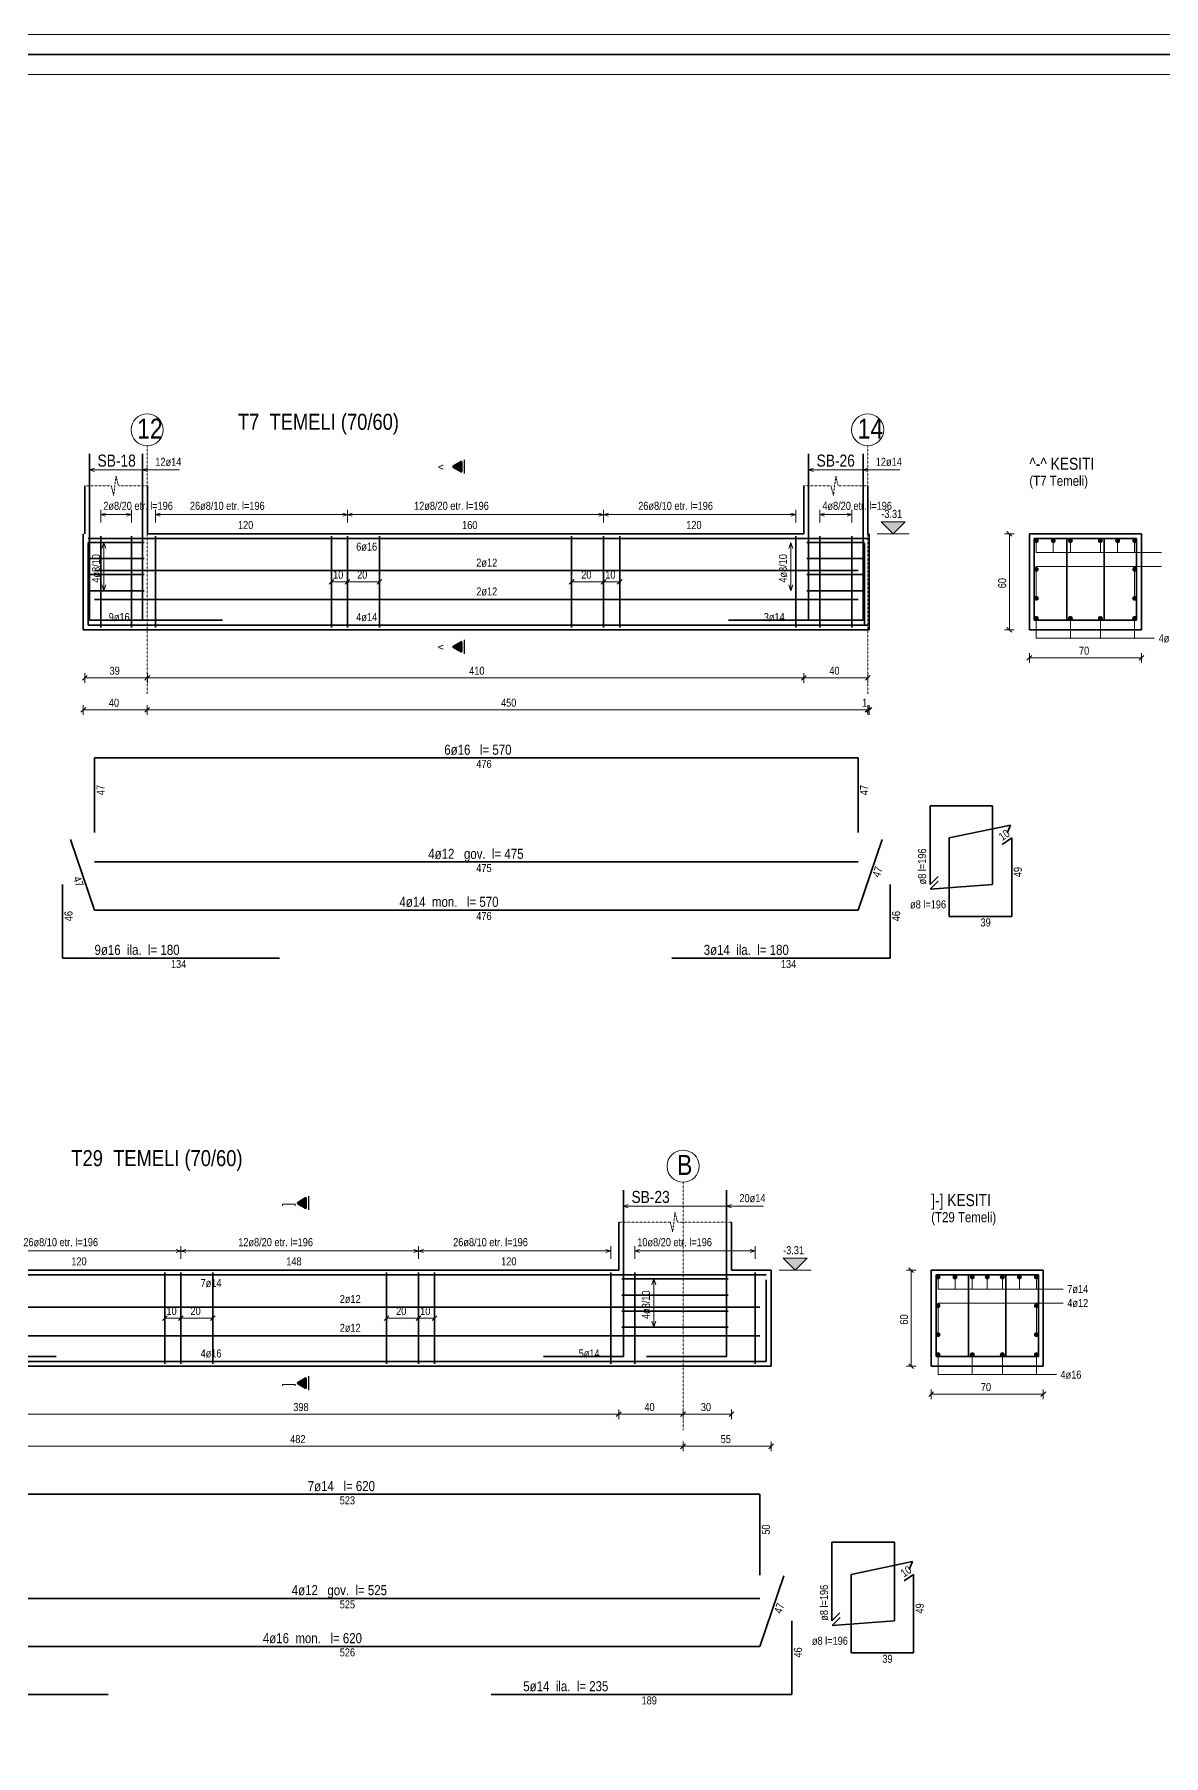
# Model space of a CAD drawing. Header units: millimetres. Extents: x -267 to 94375, y 6431 to 10838.
# Drawn here: x 36327 to 37738, y 8581 to 10732 of the extents above; entities that cross this region are included whole.
import ezdxf

# ---------------------------------------------------------------- set-up
doc = ezdxf.new("R2010")
doc.units = ezdxf.units.MM
doc.header["$LTSCALE"] = 0.0001
doc.linetypes.add('DASHED', pattern=[19.05, 12.7, -6.35])
for name, color, linetype, lineweight in [('AKS BALONU (BEYKENT)', 7, 'Continuous', 20), ('AKS CIZGISI (BEYKENT)', 252, 'DASHED', 20), ('AKS NO (BEYKENT)', 3, 'Continuous', 20), ('DONATI (BEYKENT)', 4, 'Continuous', 35), ('DONATI KESIT (BEYKENT)', 7, 'Continuous', 20), ('DONATI YAZISI (BEYKENT)', 3, 'Continuous', 20), ('FILIZ (BEYKENT)', 60, 'Continuous', 20), ('I.DONATI OKU (BEYKENT)', 160, 'Continuous', 20), ('KESIT ISMI (BEYKENT)', 6, 'Continuous', 20), ('KESIT SINIRI (BEYKENT)', 241, 'DASHED', 20), ('KESIT_(BEYKENT)', 151, 'Continuous', 25), ('KOLON ISMI (BEYKENT)', 91, 'Continuous', 20), ('KOT CIZGI (BEYKENT)', 120, 'Continuous', 20), ('KOT YAZI (BEYKENT)', 7, 'Continuous', 20), ('OLCU (BEYKENT)', 14, 'Continuous', 20), ('OLCU YAZISI (BEYKENT)', 7, 'Continuous', 20), ('SHEETSUMMARY-50', 152, 'Continuous', 20), ('SheetView', 40, 'Continuous', 20), ('SheetViewOut', 231, 'Continuous', 20), ('TEMEL (BEYKENT)', 2, 'Continuous', 35), ('TEMEL ISMI (BEYKENT)', 40, 'Continuous', 20)]:
    doc.layers.add(name, color=color, linetype=linetype, lineweight=lineweight)
doc.styles.add('KOT (BEYKENT)', font='')
doc.styles.add('OLCU (BEYKENT)', font='')
doc.styles.add('YAZI (BEYKENT)', font='')
doc.styles.get('KOT (BEYKENT)').set_extended_font_data('Bahnschrift Light Condensed')
doc.styles.get('OLCU (BEYKENT)').set_extended_font_data('Bahnschrift Light Condensed')
doc.styles.get('YAZI (BEYKENT)').set_extended_font_data('Bahnschrift Light Condensed')

msp = doc.modelspace()

# ---------------------------------------------------------------- hatches: boundary and pattern name
at = {"layer": 'DONATI KESIT (BEYKENT)', "lineweight": 30}
h = msp.add_hatch(color=256, dxfattribs=at)
h.dxf.hatch_style = 1
h.paths.add_polyline_path([(37581.08, 10099.33, 1), (37576.08, 10099.33, 1)])
h = msp.add_hatch(color=256, dxfattribs=at)
h.dxf.hatch_style = 1
h.paths.add_polyline_path([(37602.41, 10099.33, 1), (37597.41, 10099.33, 1)])
h = msp.add_hatch(color=256, dxfattribs=at)
h.dxf.hatch_style = 1
h.paths.add_polyline_path([(37623.75, 10099.33, 1), (37618.75, 10099.33, 1)])
h = msp.add_hatch(color=256, dxfattribs=at)
h.dxf.hatch_style = 1
h.paths.add_polyline_path([(37661.41, 10099.33, 1), (37656.41, 10099.33, 1)])
h = msp.add_hatch(color=256, dxfattribs=at)
h.dxf.hatch_style = 1
h.paths.add_polyline_path([(37682.75, 10099.33, 1), (37677.75, 10099.33, 1)])
h = msp.add_hatch(color=256, dxfattribs=at)
h.dxf.hatch_style = 1
h.paths.add_polyline_path([(37704.08, 10099.33, 1), (37699.08, 10099.33, 1)])
h = msp.add_hatch(color=256, dxfattribs=at)
h.dxf.hatch_style = 1
h.paths.add_polyline_path([(37581.08, 10063.33, 1), (37576.08, 10063.33, 1)])
h = msp.add_hatch(color=256, dxfattribs=at)
h.dxf.hatch_style = 1
h.paths.add_polyline_path([(37704.08, 10063.33, 1), (37699.08, 10063.33, 1)])
h = msp.add_hatch(color=256, dxfattribs=at)
h.dxf.hatch_style = 1
h.paths.add_polyline_path([(37581.08, 10027.33, 1), (37576.08, 10027.33, 1)])
h = msp.add_hatch(color=256, dxfattribs=at)
h.dxf.hatch_style = 1
h.paths.add_polyline_path([(37704.08, 10027.33, 1), (37699.08, 10027.33, 1)])
h = msp.add_hatch(color=256, dxfattribs=at)
h.dxf.hatch_style = 1
h.paths.add_polyline_path([(37581.08, 10002.33, 1), (37576.08, 10002.33, 1)])
h = msp.add_hatch(color=256, dxfattribs=at)
h.dxf.hatch_style = 1
h.paths.add_polyline_path([(37623.75, 10002.33, 1), (37618.75, 10002.33, 1)])
h = msp.add_hatch(color=256, dxfattribs=at)
h.dxf.hatch_style = 1
h.paths.add_polyline_path([(37661.41, 10002.33, 1), (37656.41, 10002.33, 1)])
h = msp.add_hatch(color=256, dxfattribs=at)
h.dxf.hatch_style = 1
h.paths.add_polyline_path([(37704.08, 10002.33, 1), (37699.08, 10002.33, 1)])
h = msp.add_hatch(color=256, dxfattribs=at)
h.dxf.hatch_style = 1
h.paths.add_polyline_path([(37453.47, 9179.33, 1), (37458.47, 9179.33, 1)])
h = msp.add_hatch(color=256, dxfattribs=at)
h.dxf.hatch_style = 1
h.paths.add_polyline_path([(37474.8, 9179.33, 1), (37479.8, 9179.33, 1)])
h = msp.add_hatch(color=256, dxfattribs=at)
h.dxf.hatch_style = 1
h.paths.add_polyline_path([(37496.14, 9179.33, 1), (37501.14, 9179.33, 1)])
h = msp.add_hatch(color=256, dxfattribs=at)
h.dxf.hatch_style = 1
h.paths.add_polyline_path([(37514.97, 9179.33, 1), (37519.97, 9179.33, 1)])
h = msp.add_hatch(color=256, dxfattribs=at)
h.dxf.hatch_style = 1
h.paths.add_polyline_path([(37533.8, 9179.33, 1), (37538.8, 9179.33, 1)])
h = msp.add_hatch(color=256, dxfattribs=at)
h.dxf.hatch_style = 1
h.paths.add_polyline_path([(37555.13, 9179.33, 1), (37560.13, 9179.33, 1)])
h = msp.add_hatch(color=256, dxfattribs=at)
h.dxf.hatch_style = 1
h.paths.add_polyline_path([(37576.47, 9179.33, 1), (37581.47, 9179.33, 1)])
h = msp.add_hatch(color=256, dxfattribs=at)
h.dxf.hatch_style = 1
h.paths.add_polyline_path([(37453.47, 9143.33, 1), (37458.47, 9143.33, 1)])
h = msp.add_hatch(color=256, dxfattribs=at)
h.dxf.hatch_style = 1
h.paths.add_polyline_path([(37576.47, 9143.33, 1), (37581.47, 9143.33, 1)])
h = msp.add_hatch(color=256, dxfattribs=at)
h.dxf.hatch_style = 1
h.paths.add_polyline_path([(37453.47, 9107.33, 1), (37458.47, 9107.33, 1)])
h = msp.add_hatch(color=256, dxfattribs=at)
h.dxf.hatch_style = 1
h.paths.add_polyline_path([(37576.47, 9107.33, 1), (37581.47, 9107.33, 1)])
h = msp.add_hatch(color=256, dxfattribs=at)
h.dxf.hatch_style = 1
h.paths.add_polyline_path([(37453.47, 9082.33, 1), (37458.47, 9082.33, 1)])
h = msp.add_hatch(color=256, dxfattribs=at)
h.dxf.hatch_style = 1
h.paths.add_polyline_path([(37496.14, 9082.33, 1), (37501.14, 9082.33, 1)])
h = msp.add_hatch(color=256, dxfattribs=at)
h.dxf.hatch_style = 1
h.paths.add_polyline_path([(37533.8, 9082.33, 1), (37538.8, 9082.33, 1)])
h = msp.add_hatch(color=256, dxfattribs=at)
h.dxf.hatch_style = 1
h.paths.add_polyline_path([(37576.47, 9082.33, 1), (37581.47, 9082.33, 1)])
at = {"layer": 'KESIT_(BEYKENT)'}
h = msp.add_hatch(color=256, dxfattribs=at)
h.dxf.hatch_style = 1
h.paths.add_polyline_path([(36861.43, 10197.23, 0.5773503), (36859.93, 10198.1), (36850.43, 10192.61, 0.5773503), (36850.43, 10190.88), (36859.93, 10185.39, 0.5773503), (36861.43, 10186.26)])
h = msp.add_hatch(color=256, dxfattribs=at)
h.dxf.hatch_style = 1
h.paths.add_polyline_path([(36861.43, 9972.23, 0.5773503), (36859.93, 9973.1), (36850.43, 9967.61, 0.5773503), (36850.43, 9965.88), (36859.93, 9960.39, 0.5773503), (36861.43, 9961.26)])
h = msp.add_hatch(color=256, dxfattribs=at)
h.dxf.hatch_style = 1
h.paths.add_polyline_path([(36667.06, 9277.23, 0.5773503), (36665.56, 9278.1), (36656.06, 9272.61, 0.5773503), (36656.06, 9270.88), (36665.56, 9265.39, 0.5773503), (36667.06, 9266.26)])
h = msp.add_hatch(color=256, dxfattribs=at)
h.dxf.hatch_style = 1
h.paths.add_polyline_path([(36667.06, 9052.23, 0.5773503), (36665.56, 9053.1), (36656.06, 9047.61, 0.5773503), (36656.06, 9045.88), (36665.56, 9040.39, 0.5773503), (36667.06, 9041.26)])
at = {"layer": 'KOT CIZGI (BEYKENT)'}
for points in [[(37385.08, 10122.83), (37400.08, 10107.83), (37415.08, 10122.83)], [(37292.47, 9202.83), (37262.47, 9202.83), (37277.47, 9187.83)]]:
    msp.add_hatch(color=256, dxfattribs=at).paths.add_polyline_path(points)

# ---------------------------------------------------------------- linework, layer by layer
at = {"layer": 'AKS BALONU (BEYKENT)'}
for centre in [(36468.08, 10237.83), (37368.08, 10237.83), (37137.47, 9317.83)]:
    msp.add_circle(centre, 20, dxfattribs=at)
at = {"layer": 'AKS CIZGISI (BEYKENT)'}
for p, q in [((36468.08, 10217.83), (36468.08, 9907.83)), ((37368.08, 10217.83), (37368.08, 9907.83)), ((37137.47, 9297.83), (37137.47, 8987.83))]:
    msp.add_line(p, q, dxfattribs=at)
at = {"layer": 'DONATI (BEYKENT)'}
for p, q in [((36396.08, 9999.83), (36396.08, 10207.83)), ((36462.28, 9999.83), (36462.28, 10207.83)), ((37294.28, 9999.83), (37294.28, 10207.83)), ((37362.28, 9999.83), (37362.28, 10207.83)), ((36394.08, 10096.83), (36464.28, 10096.83)), ((36394.28, 10101.83), (37368.08, 10101.83)), ((36394.28, 9993.83), (36394.28, 10095.83)), ((36410.08, 10104.83), (36410.08, 9990.83)), ((36448.28, 10104.83), (36448.28, 9990.83)), ((36478.28, 10104.83), (36478.28, 9990.83)), ((36698.28, 10104.83), (36698.28, 9990.83)), ((36718.28, 10104.83), (36718.28, 9990.83)), ((36758.28, 10104.83), (36758.28, 9990.83)), ((36998.28, 10104.83), (36998.28, 9990.83)), ((37038.28, 10104.83), (37038.28, 9990.83)), ((37058.28, 10104.83), (37058.28, 9990.83)), ((37278.28, 10104.83), (37278.28, 9990.83)), ((37292.28, 10096.83), (37364.28, 10096.83)), ((37308.28, 10104.83), (37308.28, 9990.83)), ((37348.28, 10104.83), (37348.28, 9990.83)), ((37364.08, 9993.83), (37364.08, 10095.83)), ((37576.08, 10101.83), (37704.08, 10101.83)), ((37576.08, 9999.83), (37576.08, 10101.83)), ((37616.71, 9999.83), (37616.71, 10101.83)), ((37663.33, 9999.83), (37663.33, 10101.83)), ((37704.08, 10101.83), (37704.08, 9999.83)), ((36394.08, 10076.83), (36464.28, 10076.83)), ((37292.28, 10076.83), (37364.28, 10076.83)), ((36394.08, 10056.83), (36464.28, 10056.83)), ((36402.28, 10061.83), (37356.08, 10061.83)), ((37292.28, 10056.83), (37364.28, 10056.83)), ((36394.08, 10036.83), (36464.28, 10036.83)), ((36402.28, 10025.83), (37356.08, 10025.83)), ((37292.28, 10036.83), (37364.28, 10036.83)), ((36562.28, 9999.83), (36396.08, 9999.83)), ((37194.28, 9999.83), (37362.28, 9999.83)), ((37704.08, 9999.83), (37576.08, 9999.83)), ((36394.28, 9993.83), (37368.08, 9993.83)), ((36402.28, 9827.83), (36402.28, 9734.75)), ((36402.28, 9827.83), (37356.08, 9827.83)), ((37356.08, 9827.83), (37356.08, 9734.75)), ((37446.08, 9767.83), (37446.08, 9669.83)), ((37446.08, 9767.83), (37524.08, 9767.83)), ((37524.08, 9669.83), (37524.08, 9767.83)), ((37470.08, 9727.83), (37546.49, 9743.83)), ((37542.49, 9733.83), (37546.49, 9743.83)), ((36372.28, 9725.94), (36402.28, 9637.83)), ((37356.08, 9637.83), (37386.08, 9725.94)), ((37470.08, 9727.83), (37470.08, 9629.83)), ((37536.08, 9719.83), (37548.08, 9727.83)), ((37548.08, 9629.83), (37548.08, 9727.83)), ((36402.28, 9697.83), (37356.08, 9697.83)), ((37456.08, 9679.83), (37446.08, 9669.83)), ((36362.28, 9669.83), (36362.28, 9577.83)), ((37396.08, 9669.83), (37396.08, 9577.83)), ((37456.31, 9673.83), (37446.31, 9663.83)), ((37524.08, 9669.83), (37446.31, 9663.83)), ((36402.28, 9637.83), (37356.08, 9637.83)), ((37548.08, 9629.83), (37470.08, 9629.83)), ((36362.28, 9577.83), (36633.28, 9577.83)), ((37396.08, 9577.83), (37123.28, 9577.83)), ((37063.07, 9079.83), (37063.07, 9287.83)), ((37191.87, 9079.83), (37191.87, 9287.83)), ((36490.17, 9184.83), (36490.17, 9070.83)), ((36510.17, 9184.83), (36510.17, 9070.83)), ((36550.17, 9184.83), (36550.17, 9070.83)), ((36767.07, 9184.83), (36767.07, 9070.83)), ((36807.07, 9184.83), (36807.07, 9070.83)), ((36827.07, 9184.83), (36827.07, 9070.83)), ((37047.07, 9184.83), (37047.07, 9070.83)), ((37077.07, 9184.83), (37077.07, 9070.83)), ((37227.47, 9184.83), (37227.47, 9070.83)), ((36171.97, 9181.83), (37241.47, 9181.83)), ((37061.07, 9176.83), (37193.87, 9176.83)), ((37241.47, 9073.83), (37241.47, 9175.83)), ((37453.47, 9181.83), (37581.47, 9181.83)), ((37453.47, 9079.83), (37453.47, 9181.83)), ((37494.1, 9079.83), (37494.1, 9181.83)), ((37540.72, 9079.83), (37540.72, 9181.83)), ((37581.47, 9181.83), (37581.47, 9079.83)), ((36183.76, 9141.83), (37233.47, 9141.83)), ((37061.07, 9156.83), (37193.87, 9156.83)), ((37061.07, 9136.83), (37193.87, 9136.83)), ((36183.76, 9105.83), (37233.47, 9105.83)), ((37061.07, 9116.83), (37193.87, 9116.83)), ((36354.17, 9079.83), (36177.77, 9079.83)), ((36963.07, 9079.83), (37063.07, 9079.83)), ((37091.87, 9079.83), (37191.87, 9079.83)), ((37581.47, 9079.83), (37453.47, 9079.83)), ((36171.97, 9073.83), (37241.47, 9073.83)), ((36183.76, 8907.83), (37233.47, 8907.83)), ((37233.47, 8907.83), (37233.47, 8806.83)), ((37323.47, 8847.83), (37323.47, 8749.83)), ((37323.47, 8847.83), (37401.47, 8847.83)), ((37401.47, 8749.83), (37401.47, 8847.83)), ((37347.47, 8807.83), (37423.88, 8823.83)), ((37419.88, 8813.83), (37423.88, 8823.83)), ((37233.47, 8717.83), (37263.47, 8805.94)), ((37347.47, 8807.83), (37347.47, 8709.83)), ((37413.47, 8799.83), (37425.47, 8807.83)), ((37425.47, 8709.83), (37425.47, 8807.83)), ((36183.76, 8777.83), (37233.47, 8777.83)), ((37333.47, 8759.83), (37323.47, 8749.83)), ((37333.7, 8753.83), (37323.7, 8743.83)), ((37273.47, 8749.83), (37273.47, 8657.83)), ((37401.47, 8749.83), (37323.7, 8743.83)), ((36183.76, 8717.83), (37233.47, 8717.83)), ((37425.47, 8709.83), (37347.47, 8709.83)), ((36143.76, 8657.83), (36419.4, 8657.83)), ((37273.47, 8657.83), (36897.85, 8657.83))]:
    msp.add_line(p, q, dxfattribs=at)
at = {"layer": 'DONATI KESIT (BEYKENT)'}
for centre in [(37578.58, 10099.33), (37599.91, 10099.33), (37621.25, 10099.33), (37658.91, 10099.33), (37680.25, 10099.33), (37701.58, 10099.33), (37578.58, 10063.33), (37701.58, 10063.33), (37578.58, 10027.33), (37701.58, 10027.33), (37578.58, 10002.33), (37621.25, 10002.33), (37658.91, 10002.33), (37701.58, 10002.33), (37455.97, 9179.33), (37477.3, 9179.33), (37498.64, 9179.33), (37517.47, 9179.33), (37536.3, 9179.33), (37557.63, 9179.33), (37578.97, 9179.33), (37455.97, 9143.33), (37578.97, 9143.33), (37455.97, 9107.33), (37578.97, 9107.33), (37455.97, 9082.33), (37498.64, 9082.33), (37536.3, 9082.33), (37578.97, 9082.33)]:
    msp.add_circle(centre, 2.5, dxfattribs=at)
at = {"layer": 'I.DONATI OKU (BEYKENT)'}
for p, q in [((36396.08, 10187.83), (36402.08, 10189.83)), ((36396.08, 10187.83), (36508.28, 10187.83)), ((36396.08, 10187.83), (36402.08, 10185.83)), ((36462.28, 10187.83), (36468.28, 10189.83)), ((36462.28, 10187.83), (36468.28, 10185.83)), ((37294.28, 10187.83), (37300.28, 10189.83)), ((37294.28, 10187.83), (37408.28, 10187.83)), ((37294.28, 10187.83), (37300.28, 10185.83)), ((37362.28, 10187.83), (37368.28, 10189.83)), ((37362.28, 10187.83), (37368.28, 10185.83)), ((36410.08, 10137.83), (36410.08, 10121.83)), ((36410.08, 10131.83), (36416.08, 10133.83)), ((36410.08, 10131.83), (36448.28, 10131.83)), ((36410.08, 10131.83), (36416.08, 10129.83)), ((36448.28, 10131.83), (36442.28, 10133.83)), ((36448.28, 10131.83), (36442.28, 10129.83)), ((36448.28, 10137.83), (36448.28, 10121.83)), ((36478.28, 10137.83), (36478.28, 10121.83)), ((36478.28, 10131.83), (36484.28, 10133.83)), ((36478.28, 10131.83), (37278.28, 10131.83)), ((36478.28, 10131.83), (36484.28, 10129.83)), ((36712.28, 10133.83), (36724.28, 10129.83)), ((36712.28, 10129.83), (36724.28, 10133.83)), ((36718.28, 10137.83), (36718.28, 10121.83)), ((37032.28, 10133.83), (37044.28, 10129.83)), ((37032.28, 10129.83), (37044.28, 10133.83)), ((37038.28, 10137.83), (37038.28, 10121.83)), ((37278.28, 10131.83), (37272.28, 10133.83)), ((37278.28, 10131.83), (37272.28, 10129.83)), ((37278.28, 10137.83), (37278.28, 10121.83)), ((37308.28, 10137.83), (37308.28, 10121.83)), ((37308.28, 10131.83), (37314.28, 10133.83)), ((37308.28, 10131.83), (37348.28, 10131.83)), ((37308.28, 10131.83), (37314.28, 10129.83)), ((37348.28, 10131.83), (37342.28, 10133.83)), ((37348.28, 10131.83), (37342.28, 10129.83)), ((37348.28, 10137.83), (37348.28, 10121.83)), ((36414.08, 10096.83), (36411.58, 10089.33)), ((36414.08, 10096.83), (36414.08, 10036.83)), ((36414.08, 10096.83), (36416.58, 10089.33)), ((37272.28, 10096.83), (37269.78, 10089.33)), ((37272.28, 10096.83), (37272.28, 10036.83)), ((37272.28, 10096.83), (37274.78, 10089.33)), ((37578.58, 10099.33), (37578.58, 10084.33)), ((37599.91, 10099.33), (37599.91, 10084.33)), ((37621.25, 10099.33), (37621.25, 10084.33)), ((37658.91, 10099.33), (37658.91, 10084.33)), ((37680.25, 10099.33), (37680.25, 10084.33)), ((37701.58, 10099.33), (37701.58, 10084.33)), ((37578.58, 10084.33), (37735.08, 10084.33)), ((37578.58, 10027.33), (37578.58, 10066.83)), ((37578.58, 10066.83), (37735.08, 10066.83)), ((37701.58, 10027.33), (37701.58, 10066.83)), ((36414.08, 10036.83), (36411.58, 10044.33)), ((36414.08, 10036.83), (36416.58, 10044.33)), ((37272.28, 10036.83), (37269.78, 10044.33)), ((37272.28, 10036.83), (37274.78, 10044.33)), ((37578.58, 10002.33), (37578.58, 9977.33)), ((37621.25, 10002.33), (37621.25, 9977.33)), ((37658.91, 10002.33), (37658.91, 9977.33)), ((37701.58, 10002.33), (37701.58, 9977.33)), ((37578.58, 9977.33), (37726.58, 9977.33)), ((37063.07, 9267.83), (37069.07, 9269.83)), ((37191.87, 9267.83), (37197.87, 9269.83)), ((37063.07, 9267.83), (37237.87, 9267.83)), ((37063.07, 9267.83), (37069.07, 9265.83)), ((37191.87, 9267.83), (37197.87, 9265.83)), ((36270.17, 9211.83), (37047.07, 9211.83)), ((36504.17, 9213.83), (36516.17, 9209.83)), ((36504.17, 9209.83), (36516.17, 9213.83)), ((36510.17, 9217.83), (36510.17, 9201.83)), ((36801.07, 9213.83), (36813.07, 9209.83)), ((36801.07, 9209.83), (36813.07, 9213.83)), ((36807.07, 9217.83), (36807.07, 9201.83)), ((37047.07, 9211.83), (37041.07, 9213.83)), ((37047.07, 9211.83), (37041.07, 9209.83)), ((37047.07, 9217.83), (37047.07, 9201.83)), ((37077.07, 9217.83), (37077.07, 9201.83)), ((37077.07, 9211.83), (37083.07, 9213.83)), ((37077.07, 9211.83), (37227.47, 9211.83)), ((37077.07, 9211.83), (37083.07, 9209.83)), ((37227.47, 9211.83), (37221.47, 9213.83)), ((37227.47, 9211.83), (37221.47, 9209.83)), ((37227.47, 9217.83), (37227.47, 9201.83)), ((37101.07, 9176.83), (37098.57, 9169.33)), ((37101.07, 9176.83), (37101.07, 9116.83)), ((37101.07, 9176.83), (37103.57, 9169.33)), ((37455.97, 9179.33), (37455.97, 9164.33)), ((37455.97, 9164.33), (37612.47, 9164.33)), ((37477.3, 9179.33), (37477.3, 9164.33)), ((37498.64, 9179.33), (37498.64, 9164.33)), ((37517.47, 9179.33), (37517.47, 9164.33)), ((37536.3, 9179.33), (37536.3, 9164.33)), ((37557.63, 9179.33), (37557.63, 9164.33)), ((37578.97, 9179.33), (37578.97, 9164.33)), ((37455.97, 9107.33), (37455.97, 9146.83)), ((37455.97, 9146.83), (37612.47, 9146.83)), ((37578.97, 9107.33), (37578.97, 9146.83)), ((37101.07, 9116.83), (37098.57, 9124.33)), ((37101.07, 9116.83), (37103.57, 9124.33)), ((37455.97, 9082.33), (37455.97, 9057.33)), ((37498.64, 9082.33), (37498.64, 9057.33)), ((37536.3, 9082.33), (37536.3, 9057.33)), ((37578.97, 9082.33), (37578.97, 9057.33)), ((37455.97, 9057.33), (37603.97, 9057.33))]:
    msp.add_line(p, q, dxfattribs=at)
at = {"layer": 'KESIT SINIRI (BEYKENT)'}
for p, q in [((36426.18, 10155.83), (36429.18, 10179.83)), ((36429.18, 10179.83), (36432.18, 10167.83)), ((37325.28, 10155.83), (37328.28, 10179.83)), ((37328.28, 10179.83), (37331.28, 10167.83)), ((36390.08, 10167.83), (36423.18, 10167.83)), ((36423.18, 10167.83), (36426.18, 10155.83)), ((36432.18, 10167.83), (36468.28, 10167.83)), ((37288.28, 10167.83), (37322.28, 10167.83)), ((37322.28, 10167.83), (37325.28, 10155.83)), ((37331.28, 10167.83), (37368.28, 10167.83)), ((37057.07, 9247.83), (37121.47, 9247.83)), ((37121.47, 9247.83), (37124.47, 9235.83)), ((37124.47, 9235.83), (37127.47, 9259.83)), ((37127.47, 9259.83), (37130.47, 9247.83)), ((37130.47, 9247.83), (37197.87, 9247.83))]:
    msp.add_line(p, q, dxfattribs=at)
at = {"layer": 'KESIT_(BEYKENT)'}
for p, q in [((36863.93, 10200.41), (36863.93, 10183.09)), ((36863.93, 9975.41), (36863.93, 9958.09)), ((36669.56, 9280.41), (36669.56, 9263.09)), ((36669.56, 9055.41), (36669.56, 9038.09))]:
    msp.add_line(p, q, dxfattribs=at)
at = {"layer": 'KESIT_(BEYKENT)', "flags": 128}
for points in [[(36859.93, 10198.1), (36850.43, 10192.61, 0.5773503), (36850.43, 10190.88), (36859.93, 10185.39, 0.5773503), (36861.43, 10186.26), (36861.43, 10197.23, 0.5773503)], [(36859.93, 9973.1), (36850.43, 9967.61, 0.5773503), (36850.43, 9965.88), (36859.93, 9960.39, 0.5773503), (36861.43, 9961.26), (36861.43, 9972.23, 0.5773503)], [(36665.56, 9278.1), (36656.06, 9272.61, 0.5773503), (36656.06, 9270.88), (36665.56, 9265.39, 0.5773503), (36667.06, 9266.26), (36667.06, 9277.23, 0.5773503)], [(36665.56, 9053.1), (36656.06, 9047.61, 0.5773503), (36656.06, 9045.88), (36665.56, 9040.39, 0.5773503), (36667.06, 9041.26), (36667.06, 9052.23, 0.5773503)]]:
    msp.add_lwpolyline(points, format="xyb", close=True, dxfattribs=at)
at = {"layer": 'KOT CIZGI (BEYKENT)'}
for p, q in [((37380.08, 10107.83), (37420.08, 10107.83)), ((37385.08, 10122.83), (37415.08, 10122.83)), ((37400.08, 10107.83), (37385.08, 10122.83)), ((37400.08, 10107.83), (37415.08, 10122.83)), ((37257.47, 9187.83), (37297.47, 9187.83)), ((37262.47, 9202.83), (37292.47, 9202.83)), ((37277.47, 9187.83), (37262.47, 9202.83)), ((37277.47, 9187.83), (37292.47, 9202.83))]:
    msp.add_line(p, q, dxfattribs=at)
at = {"layer": 'OLCU (BEYKENT)'}
for p, q in [((37539.08, 10107.83), (37551.08, 10107.83)), ((37548.08, 10104.83), (37542.08, 10110.83)), ((37545.08, 9987.83), (37545.08, 10107.83)), ((36701.28, 10050.83), (36695.28, 10044.83)), ((36698.28, 10053.83), (36698.28, 10041.83)), ((36698.28, 10047.83), (36758.28, 10047.83)), ((36721.28, 10050.83), (36715.28, 10044.83)), ((36718.28, 10053.83), (36718.28, 10041.83)), ((36755.28, 10044.83), (36761.28, 10050.83)), ((37001.28, 10050.83), (36995.28, 10044.83)), ((36998.28, 10053.83), (36998.28, 10041.83)), ((36998.28, 10047.83), (37058.28, 10047.83)), ((37041.28, 10050.83), (37035.28, 10044.83)), ((37038.28, 10053.83), (37038.28, 10041.83)), ((37055.28, 10044.83), (37061.28, 10050.83)), ((37539.08, 9987.83), (37551.08, 9987.83)), ((37542.08, 9990.83), (37548.08, 9984.83)), ((37570.08, 9958.83), (37570.08, 9946.83)), ((37710.08, 9958.83), (37710.08, 9946.83)), ((37573.08, 9955.83), (37567.08, 9949.83)), ((37570.08, 9952.83), (37710.08, 9952.83)), ((37713.08, 9955.83), (37707.08, 9949.83)), ((36393.08, 9930.83), (36387.08, 9924.83)), ((36390.08, 9933.83), (36390.08, 9921.83)), ((36390.08, 9927.83), (36468.08, 9927.83)), ((36471.28, 9930.83), (36465.28, 9924.83)), ((36468.28, 9933.83), (36468.28, 9921.83)), ((36468.28, 9927.83), (37368.08, 9927.83)), ((37291.28, 9930.83), (37285.28, 9924.83)), ((37288.28, 9933.83), (37288.28, 9921.83)), ((37371.28, 9930.83), (37365.28, 9924.83)), ((37368.28, 9933.83), (37368.28, 9921.83)), ((36388.28, 9893.83), (36388.28, 9881.83)), ((36468.08, 9893.83), (36468.08, 9881.83)), ((37368.08, 9893.83), (37368.08, 9881.83)), ((37370.08, 9893.83), (37370.08, 9881.83)), ((36391.28, 9890.83), (36385.28, 9884.83)), ((36388.28, 9887.83), (37370.08, 9887.83)), ((36471.08, 9890.83), (36465.08, 9884.83)), ((37371.08, 9890.83), (37365.08, 9884.83)), ((37373.08, 9890.83), (37367.08, 9884.83)), ((37416.47, 9187.83), (37428.47, 9187.83)), ((37425.47, 9184.83), (37419.47, 9190.83)), ((37422.47, 9067.83), (37422.47, 9187.83)), ((36493.17, 9130.83), (36487.17, 9124.83)), ((36490.17, 9133.83), (36490.17, 9121.83)), ((36490.17, 9127.83), (36550.17, 9127.83)), ((36513.17, 9130.83), (36507.17, 9124.83)), ((36510.17, 9133.83), (36510.17, 9121.83)), ((36547.17, 9124.83), (36553.17, 9130.83)), ((36770.07, 9130.83), (36764.07, 9124.83)), ((36767.07, 9133.83), (36767.07, 9121.83)), ((36767.07, 9127.83), (36827.07, 9127.83)), ((36810.07, 9130.83), (36804.07, 9124.83)), ((36807.07, 9133.83), (36807.07, 9121.83)), ((36824.07, 9124.83), (36830.07, 9130.83)), ((37416.47, 9067.83), (37428.47, 9067.83)), ((37419.47, 9070.83), (37425.47, 9064.83)), ((37450.47, 9035.83), (37444.47, 9029.83)), ((37447.47, 9038.83), (37447.47, 9026.83)), ((37447.47, 9032.83), (37587.47, 9032.83)), ((37590.47, 9035.83), (37584.47, 9029.83)), ((37587.47, 9038.83), (37587.47, 9026.83)), ((37060.07, 9010.83), (37054.07, 9004.83)), ((37057.07, 9013.83), (37057.07, 9001.83)), ((37140.47, 9010.83), (37134.47, 9004.83)), ((37137.47, 9013.83), (37137.47, 9001.83)), ((37200.87, 9010.83), (37194.87, 9004.83)), ((37197.87, 9013.83), (37197.87, 9001.83)), ((36171.97, 9007.83), (37197.87, 9007.83)), ((36169.76, 8967.83), (37247.47, 8967.83)), ((37140.47, 8970.83), (37134.47, 8964.83)), ((37137.47, 8973.83), (37137.47, 8961.83)), ((37250.47, 8970.83), (37244.47, 8964.83)), ((37247.47, 8973.83), (37247.47, 8961.83))]:
    msp.add_line(p, q, dxfattribs=at)
at = {"layer": 'SHEETSUMMARY-50', "const_width": 2, "flags": 128}
msp.add_lwpolyline([(9013.61, 6556.81), (39480.33, 6556.81), (39480.33, 10706.81), (9013.61, 10706.81)], close=True, dxfattribs=at)
at = {"layer": 'SheetView'}
msp.add_lwpolyline([(9038.61, 6581.81), (38855.33, 6581.81), (38855.33, 10681.81), (9038.61, 10681.81)], close=True, dxfattribs=at)
at = {"layer": 'SheetViewOut'}
msp.add_lwpolyline([(8988.61, 6531.81), (39505.33, 6531.81), (39505.33, 10731.81), (8988.61, 10731.81)], close=True, dxfattribs=at)
at = {"layer": 'TEMEL (BEYKENT)'}
for p, q in [((36390.08, 10167.83), (36390.08, 10107.83)), ((36468.28, 10167.83), (36468.28, 10107.83)), ((37288.28, 10107.83), (37288.28, 10167.83)), ((37368.28, 10167.83), (37368.28, 10107.83)), ((36388.28, 10107.83), (36388.28, 9987.83)), ((36468.28, 10107.83), (37288.28, 10107.83)), ((37370.08, 10107.83), (37370.08, 9987.83)), ((37710.08, 10107.83), (37570.08, 10107.83)), ((37570.08, 10107.83), (37570.08, 9987.83)), ((37710.08, 9987.83), (37710.08, 10107.83)), ((36388.28, 9987.83), (37370.08, 9987.83)), ((37570.08, 9987.83), (37710.08, 9987.83)), ((37057.07, 9187.83), (37057.07, 9247.83)), ((37197.87, 9247.83), (37197.87, 9187.83)), ((36260.17, 9187.83), (37057.07, 9187.83)), ((37247.47, 9187.83), (37197.87, 9187.83)), ((37247.47, 9187.83), (37247.47, 9067.83)), ((37587.47, 9187.83), (37447.47, 9187.83)), ((37447.47, 9187.83), (37447.47, 9067.83)), ((37587.47, 9067.83), (37587.47, 9187.83)), ((36169.76, 9067.83), (37247.47, 9067.83)), ((37447.47, 9067.83), (37587.47, 9067.83))]:
    msp.add_line(p, q, dxfattribs=at)

# ---------------------------------------------------------------- texts
at = {"layer": 'AKS NO (BEYKENT)', "style": 'YAZI (BEYKENT)'}
for s, p in [('12', (36455.58, 10226.83)), ('14', (37355.58, 10226.83)), ('B', (37129.97, 9306.83))]:
    msp.add_text(s, height=25, dxfattribs=at).set_placement(p)
at = {"layer": 'DONATI YAZISI (BEYKENT)', "style": 'YAZI (BEYKENT)'}
for s, height, p in [(' 2ø8/20 etr. l=196', 10, (36410.08, 10137.83)), (' 26ø8/10 etr. l=196', 10, (36518.28, 10137.83)), (' 12ø8/20 etr. l=196', 10, (36798.28, 10137.83)), (' 26ø8/10 etr. l=196', 10, (37078.28, 10137.83)), (' 4ø8/20 etr. l=196', 10, (37308.28, 10137.83)), ('6ø16', 10, (36729.18, 10086.83)), ('2ø12', 10, (36879.18, 10066.83)), ('2ø12', 10, (36879.18, 10030.83)), ('9ø16', 10, (36420.08, 9998.83)), ('4ø14', 10, (36729.18, 9998.83)), ('3ø14', 10, (37238.28, 9998.83)), ('4ø14', 10, (37731.58, 9972.33)), ('6ø16   l= 570', 12.5, (36839.18, 9831.83)), ('4ø12   gov.  l= 475', 12.5, (36819.18, 9701.83)), (' 4ø14  mon.   l= 570', 12.5, (36779.18, 9641.83)), ('ø8 l=196', 10, (37421.08, 9639.83)), ('9ø16  ila.  l= 180', 12.5, (36402.28, 9581.83)), ('3ø14  ila.  l= 180', 12.5, (37163.28, 9581.83)), (' 26ø8/10 etr. l=196', 10, (36310.17, 9217.83)), (' 12ø8/20 etr. l=196', 10, (36578.62, 9217.83)), (' 26ø8/10 etr. l=196', 10, (36847.07, 9217.83)), (' 10ø8/20 etr. l=196', 10, (37077.07, 9217.83)), ('7ø14', 10, (36534.82, 9166.83)), ('7ø14', 10, (37617.47, 9159.33)), ('2ø12', 10, (36708.61, 9146.83)), ('4ø12', 10, (37617.47, 9141.83)), ('2ø12', 10, (36708.61, 9110.83)), ('4ø16', 10, (36534.82, 9078.83)), ('5ø14', 10, (37007.07, 9078.83)), ('4ø16', 10, (37608.97, 9052.33)), ('7ø14   l= 620', 12.5, (36668.61, 8911.83)), ('4ø12   gov.  l= 525', 12.5, (36648.62, 8781.83)), (' 4ø16  mon.   l= 620', 12.5, (36608.61, 8721.83)), ('ø8 l=196', 10, (37298.47, 8719.83)), ('5ø14  ila.  l= 235', 12.5, (36937.85, 8661.83))]:
    msp.add_text(s, height=height, dxfattribs=at).set_placement(p)
for s, p in [('4ø8/10', (36409.08, 10046.83)), ('4ø8/10', (37267.28, 10046.83)), ('ø8 l=196', (37441.08, 9669.83)), ('4ø8/10', (37096.07, 9126.83)), ('ø8 l=196', (37318.47, 8749.83))]:
    msp.add_text(s, height=10, rotation=90, dxfattribs=at).set_placement(p)
at = {"layer": 'FILIZ (BEYKENT)', "style": 'YAZI (BEYKENT)'}
for s, p in [('12ø14', (36478.28, 10192.83)), ('12ø14', (37378.28, 10192.83)), ('20ø14', (37207.87, 9272.83))]:
    msp.add_text(s, height=10, dxfattribs=at).set_placement(p)
at = {"layer": 'KESIT ISMI (BEYKENT)', "style": 'YAZI (BEYKENT)'}
for s, p in [('^ ', (36844.18, 10187.83)), ('^ ', (36844.18, 9962.83)), (']', (36649.82, 9267.83)), (']', (36649.82, 9042.83))]:
    msp.add_text(s, height=12.5, rotation=90, dxfattribs=at).set_placement(p)
for s, p in [('^ -^  KESITI', (37570.08, 10187.83)), (']-] KESITI', (37447.47, 9267.83))]:
    msp.add_text(s, height=15, dxfattribs=at).set_placement(p)
at = {"layer": 'KOLON ISMI (BEYKENT)', "style": 'YAZI (BEYKENT)'}
for s, p in [('SB-18', (36406.08, 10191.83)), ('SB-26', (37304.28, 10191.83)), ('SB-23', (37073.07, 9271.83))]:
    msp.add_text(s, height=15, dxfattribs=at).set_placement(p)
at = {"layer": 'KOT YAZI (BEYKENT)', "style": 'KOT (BEYKENT)'}
for p in [(37385.08, 10127.83), (37262.47, 9207.83)]:
    msp.add_text('-3.31', height=10, dxfattribs=at).set_placement(p)
at = {"layer": 'OLCU YAZISI (BEYKENT)', "style": 'OLCU (BEYKENT)'}
for s, p in [(' 120', (36578.28, 10113.83)), (' 160', (36858.28, 10113.83)), (' 120', (37138.28, 10113.83)), ('10', (36700.28, 10051.83)), ('20', (36730.28, 10051.83)), ('20', (37010.28, 10051.83)), ('10', (37040.28, 10051.83)), ('70', (37632.08, 9956.83)), ('39', (36421.08, 9931.83)), ('410', (36870.28, 9931.83)), ('40', (37320.18, 9931.83)), ('40', (36420.18, 9891.83)), ('450', (36910.08, 9891.83)), ('1', (37361.08, 9891.83)), ('476', (36879.18, 9815.33)), ('475', (36879.18, 9685.33)), ('476', (36879.18, 9625.33)), ('39', (37509.08, 9617.33)), ('134', (36497.78, 9565.33)), ('134', (37259.68, 9565.33)), (' 120', (36370.17, 9193.83)), (' 148', (36638.62, 9193.83)), (' 120', (36907.07, 9193.83)), ('10', (36492.17, 9131.83)), ('20', (36522.17, 9131.83)), ('20', (36779.07, 9131.83)), ('10', (36809.07, 9131.83)), ('70', (37509.47, 9036.83)), ('398', (36650.62, 9011.83)), ('40', (37089.27, 9011.83)), ('30', (37159.67, 9011.83)), ('482', (36646.72, 8971.83)), ('55', (37184.47, 8971.83)), ('523', (36708.61, 8895.33)), ('525', (36708.61, 8765.33)), ('526', (36708.61, 8705.33)), ('39', (37386.47, 8697.33)), ('189', (37085.66, 8645.33))]:
    msp.add_text(s, height=10, dxfattribs=at).set_placement(p)
for s, rotation, p in [('60', 90, (37541.08, 10039.83)), ('47', 90, (36414.78, 9781.29)), ('47', 90, (37368.58, 9781.29)), ('10', 34, (37536.08, 9723.83)), ('47', 288.80209, (36375.45, 9677.86)), ('47', 71.19791, (37382.91, 9677.86)), ('49', 90, (37560.58, 9678.83)), ('46', 90, (36374.78, 9623.83)), ('46', 90, (37408.58, 9623.83)), ('60', 90, (37418.47, 9119.83)), ('50', 90, (37245.97, 8857.33)), ('10', 34, (37413.47, 8803.83)), ('47', 71.19791, (37260.3, 8757.86)), ('49', 90, (37437.97, 8758.83)), ('46', 90, (37285.97, 8703.83))]:
    msp.add_text(s, height=10, rotation=rotation, dxfattribs=at).set_placement(p)
at = {"layer": 'TEMEL ISMI (BEYKENT)', "style": 'YAZI (BEYKENT)'}
for s, height, p in [('T7  TEMELI (70/60)', 20, (36581.4, 10237.83)), ('(T7 Temeli)', 12.5, (37570.08, 10167.83)), ('T29  TEMELI (70/60)', 20, (36373.29, 9317.83)), ('(T29 Temeli)', 12.5, (37447.47, 9247.83))]:
    msp.add_text(s, height=height, dxfattribs=at).set_placement(p)

doc.saveas('drawing.dxf')
